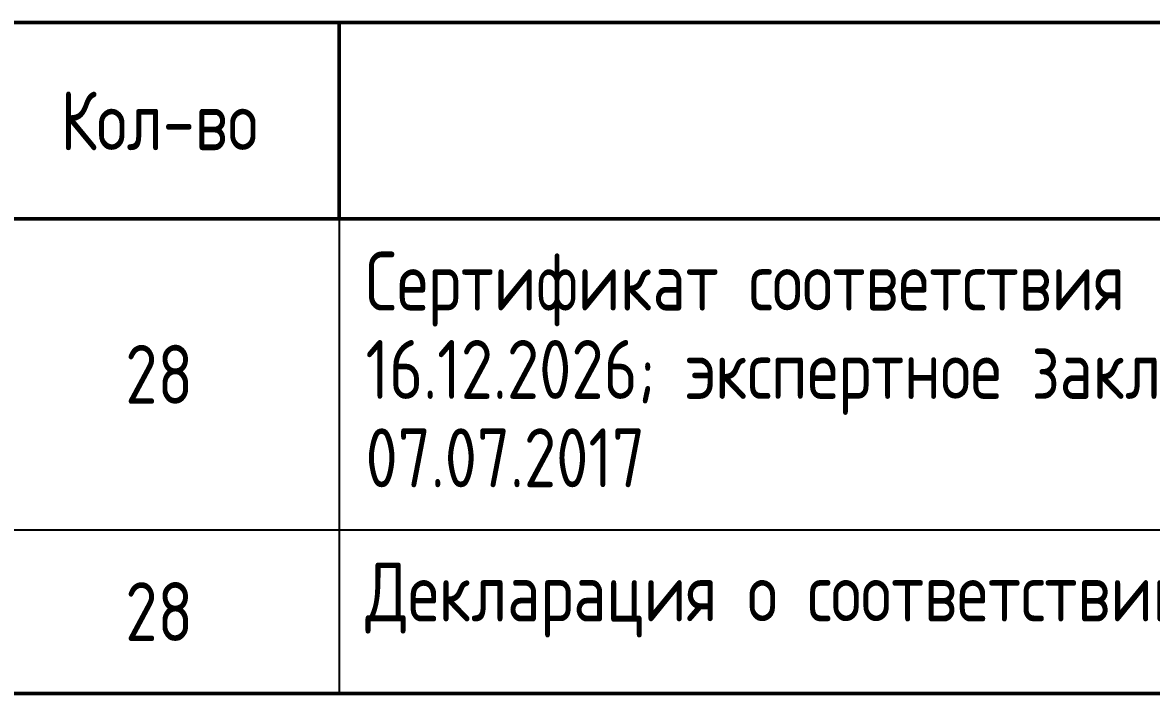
# Model space of a CAD drawing. Header units: metres. Extents: x 20 to 415, y 5 to 292.
# Drawn here: x 102.33 to 136.8, y 83.5 to 104 of the extents above; entities that cross this region are included whole.
import ezdxf
from ezdxf.enums import TextEntityAlignment as Align

# ---------------------------------------------------------------- set-up
doc = ezdxf.new("R2010")
doc.units = ezdxf.units.M
doc.layers.add('РАМКА', color=7, linetype='Continuous')
doc.layers.add('ТЕКСТ', color=7, linetype='Continuous')
doc.styles.add('GOST', font='isocpeur.ttf')

msp = doc.modelspace()

# ---------------------------------------------------------------- linework, layer by layer
at = {"layer": 'РАМКА', "lineweight": 50}
for points in [[(22, 98), (226, 98), (226, 104), (22, 104), (22, 98)], [(112, 104), (112, 98)], [(22, 83.5), (226, 83.5)]]:
    msp.add_lwpolyline(points, dxfattribs=at)
at = {"layer": 'РАМКА', "lineweight": 25}
for points in [[(112, 98), (112, 88.5)], [(22, 88.5), (226, 88.5)], [(112, 88.5), (112, 83.5)], [(22, 83.5), (226, 83.5)]]:
    msp.add_lwpolyline(points, dxfattribs=at)

# ---------------------------------------------------------------- texts
at = {"layer": 'ТЕКСТ', "style": 'GOST', "width": 0.8}
for s, p in [('Кол-во', (106.5, 100.1)), ('28', (106.5, 92.35)), ('28', (106.5, 85.1))]:
    msp.add_text(s, height=1.8, dxfattribs=at).set_placement(p, align=Align.CENTER)
for s, p in [('Сертификат соответствия № RU C-RU.ПБ09.В.00637/25 с 13.03.2025 по', (112.8, 95.2)), ('16.12.2026; экспертное заключение № 77.01.12.П.002501.07.17 от', (112.8, 92.5)), ('07.07.2017', (112.8, 89.8)), ('Декларация о соответствии № RU Д-RU.ПБ37.В.00313/20 от 22.05.2020', (112.8, 85.7))]:
    msp.add_text(s, height=1.8, dxfattribs=at).set_placement(p)

doc.saveas('drawing.dxf')
